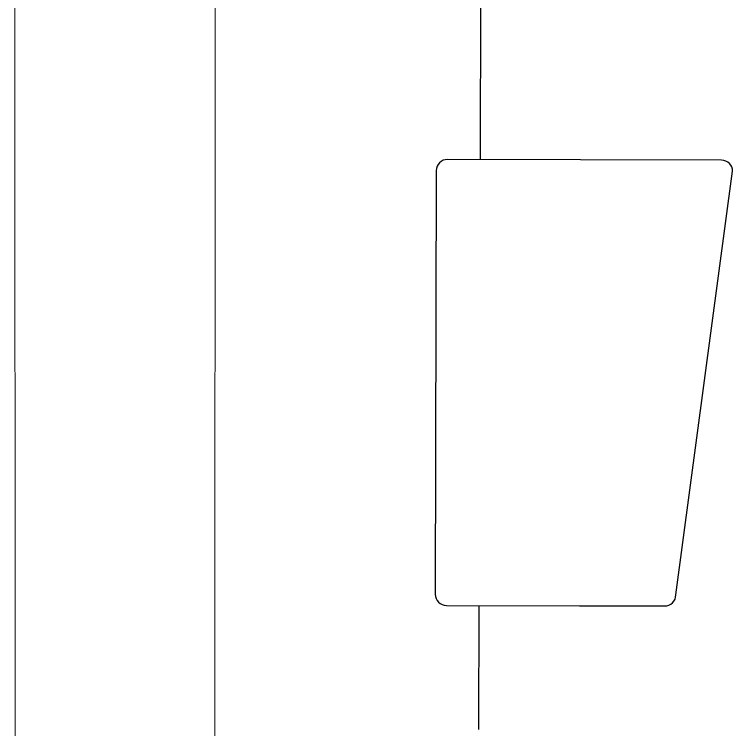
# Paper-space layout 'office1 floor1' of a CAD drawing. Header units: inches. Extents: x 0.3 to 10.8, y 1.4 to 4.2.
# Drawn here: x 2.1164 to 2.2318, y 3.911 to 4.0258 of the extents above; entities that cross this region are included whole.
import ezdxf

# ---------------------------------------------------------------- set-up
doc = ezdxf.new("R2010")
doc.units = ezdxf.units.IN
doc.header["$MEASUREMENT"] = 0
doc.layers.get('0').update_dxf_attribs({"lineweight": 0})
doc.layers.add('WALL 1 100', color=250, linetype='Continuous', lineweight=9)

psp = doc.layouts.new('office1 floor1')

# ---------------------------------------------------------------- linework, layer by layer
at = {"color": 7, "linetype": 'ByBlock', "lineweight": -2}
for p, q in [((2.191247083363806, 4.002542820548625), (2.191387356796926, 4.060465723726772)), ((2.207316021614526, 4.002503905974056), (2.185960050169691, 4.002555624297345)), ((2.229974994114806, 4.002449032138511), (2.207316021614526, 4.002503905974056)), ((2.184165754921118, 4.000769998638335), (2.184001032719704, 3.932751501394509)), ((2.222646095303485, 3.932657913620004), (2.231760619773817, 4.000654736889961)), ((2.18578665837873, 3.930957206145943), (2.207142629823574, 3.930905487822663)), ((2.191025453708191, 3.911025611629692), (2.191073691572853, 3.930944402397224)), ((2.207142629823574, 3.930905487822663), (2.220851800054927, 3.930872287960984))]:
    psp.add_line(p, q, dxfattribs=at)
for centre, radius, start, end in [((2.185955715374899, 4.000765663843557), 0.001789965702621787, 89.86124556017931, 179.8612455601792), ((2.229970659320037, 4.00065907168473), 0.001789965702620277, 359.8612455601793, 89.86124556017931), ((2.185790993173507, 3.932747166599732), 0.001789965702623297, 179.8612455601792, 269.8612455601793), ((2.220858112214316, 3.932660261449624), 0.001787984630653773, 269.7977270957758, 359.9247640246093)]:
    psp.add_arc(centre, radius, start, end, dxfattribs=at)
at = {"layer": 'WALL 1 100', "color": 0}
for p, q in [((2.116415691245277, 4.142047968963597), (2.116619099874773, 3.693053273552541)), ((2.148765390902088, 4.142005184891804), (2.148435967671466, 3.692983246000829))]:
    psp.add_line(p, q, dxfattribs=at)

doc.saveas('drawing.dxf')
